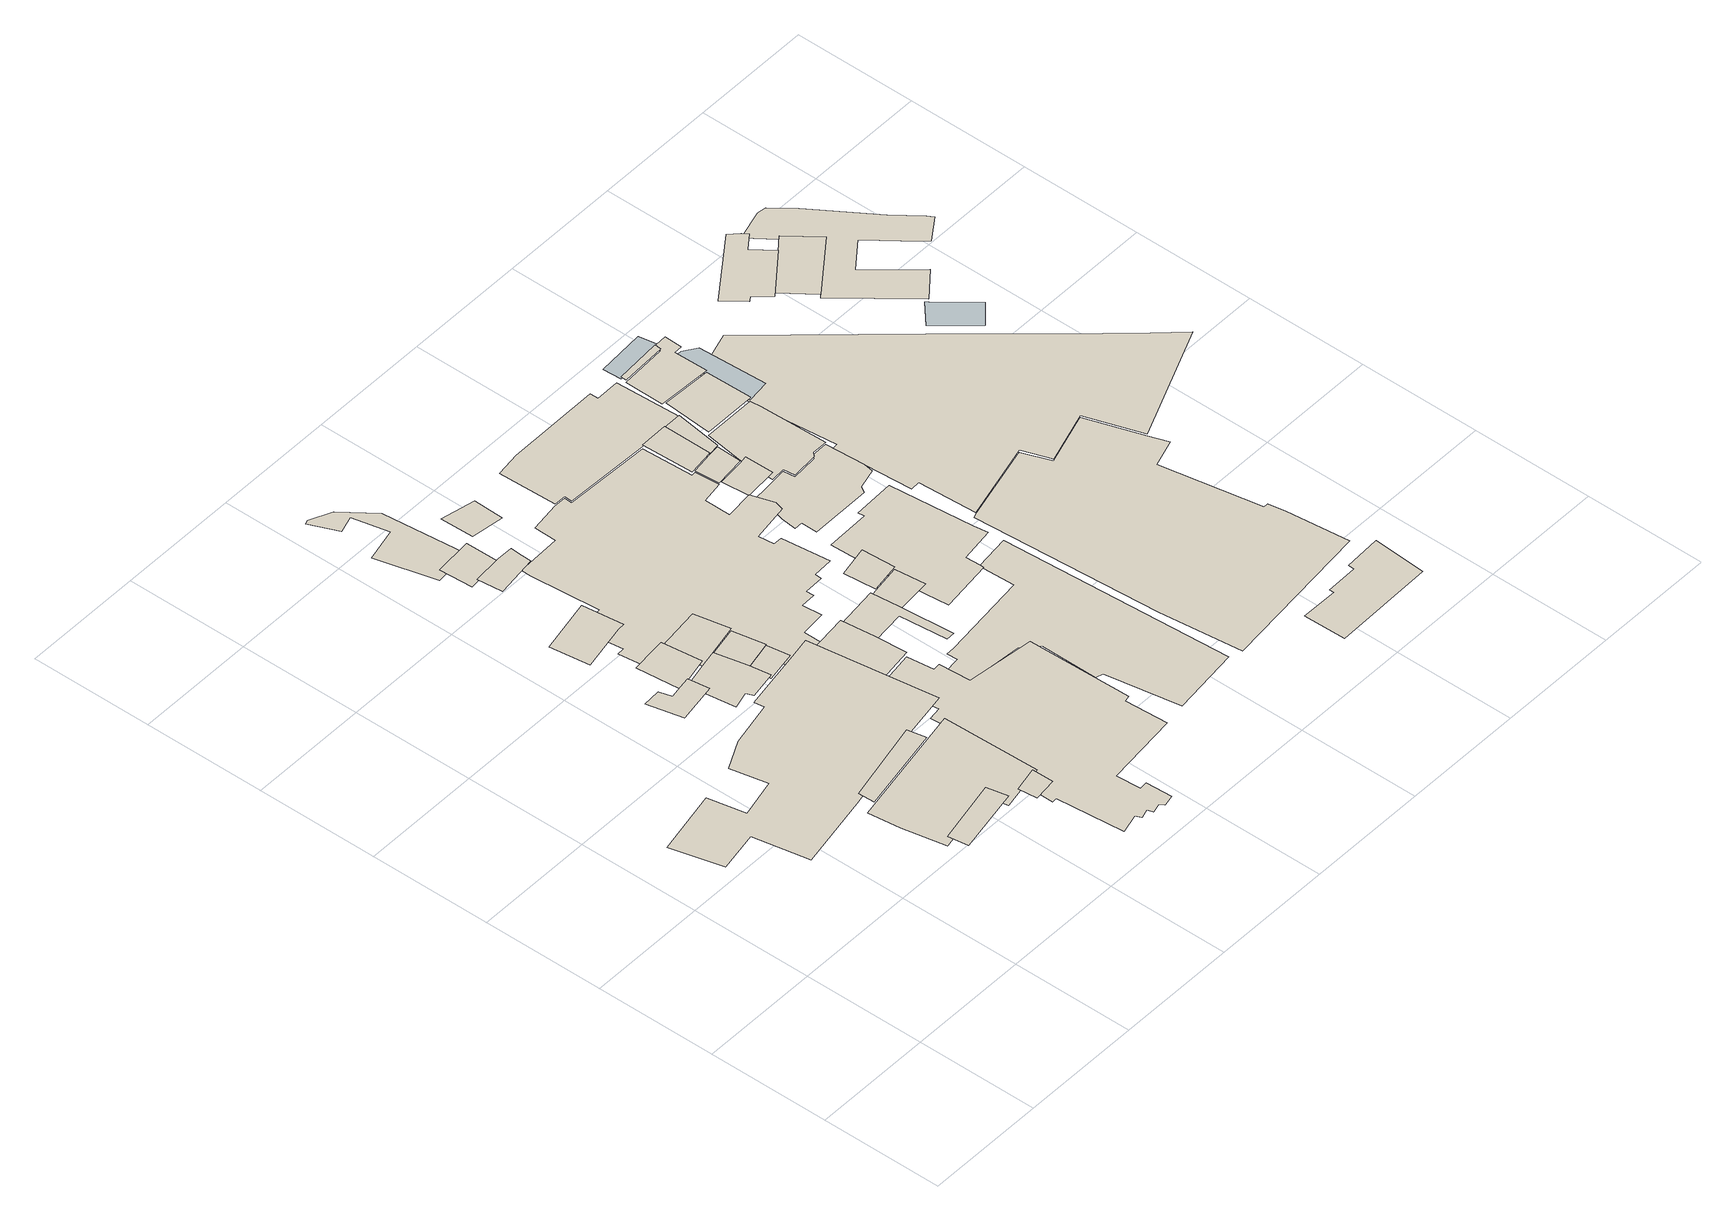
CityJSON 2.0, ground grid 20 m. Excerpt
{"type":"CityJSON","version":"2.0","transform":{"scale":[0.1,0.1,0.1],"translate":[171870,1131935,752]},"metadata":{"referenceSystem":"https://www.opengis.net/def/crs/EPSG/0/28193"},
"CityObjects":{
"building1":{"type":"Building","attributes":{"material":{"value":"dressed stone","sources":[{"name":"Amiran Atlas, sheet 11, map 4.2","type":"Secondary cartographic source"}],"paradata":{"author":"Beatrice Vaienti","date":"29-05-2023","version":0}},"time":{"estimatedStart":{"year":1841},"estimatedEnd":{"year":1938}},"roof":{"type":{"value":"domed","paradata":{"type":"user","author":"Beatrice Vaienti","date":"29-05-2023","version":0}}},"numberOfFloors":{"value":"3","sources":[{"name":"Amiran Atlas, sheet 12, map 4.3","type":"Secondary cartographic source"}],"paradata":{"type":"user","author":"Beatrice Vaienti","date":"29-05-2023","comments":"In the atlas the value is \"1-3\", we have chosen a random value between 1 and 3 assigning a higher probability to 1 and 2 floors, respectively p=[0.35,0.35,0.3] for 1, 2, 3 floors","version":0}},"updatedGeometry":true,"terrainDifference":{"value":"1.3086938711354743"}},"geometry":[{"type":"MultiSurface","lod":"0","boundaries":[[[0,1,2,3]]]}]},
"building2":{"type":"Building","attributes":{"material":{"value":"dressed stone","sources":[{"name":"Amiran Atlas, sheet 11, map 4.2","type":"Secondary cartographic source"}],"paradata":{"author":"Beatrice Vaienti","date":"29-05-2023","version":0}},"time":{"estimatedStart":{"year":1841},"estimatedEnd":{"year":1938}},"roof":{"type":{"value":"flat","paradata":{"type":"user","author":"Beatrice Vaienti","date":"29-05-2023","version":0}}},"numberOfFloors":{"value":"1","sources":[{"name":"Amiran Atlas, sheet 12, map 4.3","type":"Secondary cartographic source"}],"paradata":{"type":"user","author":"Beatrice Vaienti","date":"29-05-2023","comments":"In the atlas the value is \"1-3\", we have chosen a random value between 1 and 3 assigning a higher probability to 1 and 2 floors, respectively p=[0.35,0.35,0.3] for 1, 2, 3 floors","version":0}},"updatedGeometry":true,"terrainDifference":{"value":"5.9349594956449"}},"geometry":[{"type":"MultiSurface","lod":"0","boundaries":[[[4,5,6,7,8,9,10,11,12,13,14,15,16,17,18,19,20,21,22]]]}]},
"building3":{"type":"Building","attributes":{"material":{"value":"dressed stone","sources":[{"name":"Amiran Atlas, sheet 11, map 4.2","type":"Secondary cartographic source"}],"paradata":{"author":"Beatrice Vaienti","date":"29-05-2023","version":0}},"time":{"estimatedStart":{"year":1841},"estimatedEnd":{"year":1938}},"roof":{"type":{"value":"domed","paradata":{"type":"user","author":"Beatrice Vaienti","date":"29-05-2023","version":0}}},"numberOfFloors":{"value":"2","sources":[{"name":"Amiran Atlas, sheet 12, map 4.3","type":"Secondary cartographic source"}],"paradata":{"type":"user","author":"Beatrice Vaienti","date":"29-05-2023","comments":"In the atlas the value is \"1-3\", we have chosen a random value between 1 and 3 assigning a higher probability to 1 and 2 floors, respectively p=[0.35,0.35,0.3] for 1, 2, 3 floors","version":0}},"updatedGeometry":true,"terrainDifference":{"value":"3.072391813433031"}},"geometry":[{"type":"MultiSurface","lod":"0","boundaries":[[[23,24,25,26,27,28,29,30,31,32]]]}]},
"building4":{"type":"Building","attributes":{"material":{"value":"dressed stone","sources":[{"name":"Amiran Atlas, sheet 11, map 4.2","type":"Secondary cartographic source"}],"paradata":{"author":"Beatrice Vaienti","date":"29-05-2023","version":0}},"time":{"estimatedStart":{"year":1841},"estimatedEnd":{"year":1938}},"roof":{"type":{"value":"domed","paradata":{"type":"user","author":"Beatrice Vaienti","date":"29-05-2023","version":0}}},"numberOfFloors":{"value":"1","sources":[{"name":"Amiran Atlas, sheet 12, map 4.3","type":"Secondary cartographic source"}],"paradata":{"type":"user","author":"Beatrice Vaienti","date":"29-05-2023","comments":"In the atlas the value is \"1-3\", we have chosen a random value between 1 and 3 assigning a higher probability to 1 and 2 floors, respectively p=[0.35,0.35,0.3] for 1, 2, 3 floors","version":0}},"updatedGeometry":true,"terrainDifference":{"value":"1.2616334483693354"}},"geometry":[{"type":"MultiSurface","lod":"0","boundaries":[[[33,34,35,36,37,38,39]]]}]},
"building5":{"type":"Building","attributes":{"material":{"value":"dressed stone","sources":[{"name":"Amiran Atlas, sheet 11, map 4.2","type":"Secondary cartographic source"}],"paradata":{"author":"Beatrice Vaienti","date":"29-05-2023","version":0}},"time":{"estimatedStart":{"year":1841},"estimatedEnd":{"year":1938}},"roof":{"type":{"value":"gable","paradata":{"type":"user","author":"Beatrice Vaienti","date":"29-05-2023","comments":"In the Atlas the value is reported is 'gabled (tiles)', however it is not clear whether it refers to a hip or a gable roof. Therefore we assigned a random value between the two.","version":0}}},"numberOfFloors":{"value":"3","sources":[{"name":"Amiran Atlas, sheet 12, map 4.3","type":"Secondary cartographic source"}],"paradata":{"type":"user","author":"Beatrice Vaienti","date":"29-05-2023","comments":"In the atlas the value is \"1-3\", we have chosen a random value between 1 and 3 assigning a higher probability to 1 and 2 floors, respectively p=[0.35,0.35,0.3] for 1, 2, 3 floors","version":0}},"updatedGeometry":true,"terrainDifference":{"value":"2.0633502601463114"}},"geometry":[{"type":"MultiSurface","lod":"0","boundaries":[[[40,41,42,43]]]}]},
"building6":{"type":"Building","attributes":{"material":{"value":"dressed stone","sources":[{"name":"Amiran Atlas, sheet 11, map 4.2","type":"Secondary cartographic source"}],"paradata":{"author":"Beatrice Vaienti","date":"29-05-2023","version":0}},"time":{"estimatedStart":{"year":1841},"estimatedEnd":{"year":1938}},"roof":{"type":{"value":"domed","paradata":{"type":"user","author":"Beatrice Vaienti","date":"29-05-2023","version":0}}},"numberOfFloors":{"value":"1","sources":[{"name":"Amiran Atlas, sheet 12, map 4.3","type":"Secondary cartographic source"}],"paradata":{"type":"user","author":"Beatrice Vaienti","date":"29-05-2023","comments":"In the atlas the value is \"1-3\", we have chosen a random value between 1 and 3 assigning a higher probability to 1 and 2 floors, respectively p=[0.35,0.35,0.3] for 1, 2, 3 floors","version":0}},"updatedGeometry":true,"terrainDifference":{"value":"0.6016504764178535"}},"geometry":[{"type":"MultiSurface","lod":"0","boundaries":[[[44,45,46,47]]]}]},
"building7":{"type":"Building","attributes":{"material":{"value":"dressed stone","sources":[{"name":"Amiran Atlas, sheet 11, map 4.2","type":"Secondary cartographic source"}],"paradata":{"author":"Beatrice Vaienti","date":"29-05-2023","version":0}},"time":{"estimatedStart":{"year":1841},"estimatedEnd":{"year":1938}},"roof":{"type":{"value":"domed","paradata":{"type":"user","author":"Beatrice Vaienti","date":"29-05-2023","version":0}}},"numberOfFloors":{"value":"3","sources":[{"name":"Amiran Atlas, sheet 12, map 4.3","type":"Secondary cartographic source"}],"paradata":{"type":"user","author":"Beatrice Vaienti","date":"29-05-2023","comments":"In the atlas the value is \"1-3\", we have chosen a random value between 1 and 3 assigning a higher probability to 1 and 2 floors, respectively p=[0.35,0.35,0.3] for 1, 2, 3 floors","version":0}},"updatedGeometry":true,"terrainDifference":{"value":"1.130296510899323"}},"geometry":[{"type":"MultiSurface","lod":"0","boundaries":[[[48,49,50,51,52]]]}]},
"building8":{"type":"Building","attributes":{"material":{"value":"dressed stone","sources":[{"name":"Amiran Atlas, sheet 11, map 4.2","type":"Secondary cartographic source"}],"paradata":{"author":"Beatrice Vaienti","date":"29-05-2023","version":0}},"time":{"estimatedStart":{"year":1841},"estimatedEnd":{"year":1938}},"roof":{"type":{"value":"domed","paradata":{"type":"user","author":"Beatrice Vaienti","date":"29-05-2023","version":0}}},"numberOfFloors":{"value":"3","sources":[{"name":"Amiran Atlas, sheet 12, map 4.3","type":"Secondary cartographic source"}],"paradata":{"type":"user","author":"Beatrice Vaienti","date":"29-05-2023","comments":"In the atlas the value is \"1-3\", we have chosen a random value between 1 and 3 assigning a higher probability to 1 and 2 floors, respectively p=[0.35,0.35,0.3] for 1, 2, 3 floors","version":0}},"updatedGeometry":true,"terrainDifference":{"value":"1.1927338990572607"}},"geometry":[{"type":"MultiSurface","lod":"0","boundaries":[[[53,54,55,56,57,58]]]}]},
"building9":{"type":"Building","attributes":{"material":{"value":"dressed stone","sources":[{"name":"Amiran Atlas, sheet 11, map 4.2","type":"Secondary cartographic source"}],"paradata":{"author":"Beatrice Vaienti","date":"29-05-2023","version":0}},"time":{"estimatedStart":{"year":1841},"estimatedEnd":{"year":1938}},"roof":{"type":{"value":"flat","paradata":{"type":"user","author":"Beatrice Vaienti","date":"29-05-2023","version":0}}},"numberOfFloors":{"value":"2","sources":[{"name":"Amiran Atlas, sheet 12, map 4.3","type":"Secondary cartographic source"}],"paradata":{"type":"user","author":"Beatrice Vaienti","date":"29-05-2023","comments":"In the atlas the value is \"1-3\", we have chosen a random value between 1 and 3 assigning a higher probability to 1 and 2 floors, respectively p=[0.35,0.35,0.3] for 1, 2, 3 floors","version":0}},"updatedGeometry":true,"terrainDifference":{"value":"1.5404087463286706"}},"geometry":[{"type":"MultiSurface","lod":"0","boundaries":[[[59,60,61,62,63,64,65,66,67]]]}]},
"building10":{"type":"Building","attributes":{"material":{"value":"dressed stone","sources":[{"name":"Amiran Atlas, sheet 11, map 4.2","type":"Secondary cartographic source"}],"paradata":{"author":"Beatrice Vaienti","date":"29-05-2023","version":0}},"time":{"estimatedStart":{"year":1841},"estimatedEnd":{"year":1938}},"roof":{"type":{"value":"hip","paradata":{"type":"user","author":"Beatrice Vaienti","date":"29-05-2023","comments":"In the Atlas the value is reported is 'gabled (tiles)', however it is not clear whether it refers to a hip or a gable roof. Therefore we assigned a random value between the two.","version":0}}},"numberOfFloors":{"value":"1","sources":[{"name":"Amiran Atlas, sheet 12, map 4.3","type":"Secondary cartographic source"}],"paradata":{"type":"user","author":"Beatrice Vaienti","date":"29-05-2023","comments":"In the atlas the value is \"1-3\", we have chosen a random value between 1 and 3 assigning a higher probability to 1 and 2 floors, respectively p=[0.35,0.35,0.3] for 1, 2, 3 floors","version":0}},"updatedGeometry":true,"terrainDifference":{"value":"1.4081937754995888"}},"geometry":[{"type":"MultiSurface","lod":"0","boundaries":[[[68,69,70,71,72]]]}]},
"building11":{"type":"Building","attributes":{"material":{"value":"dressed stone","sources":[{"name":"Amiran Atlas, sheet 11, map 4.2","type":"Secondary cartographic source"}],"paradata":{"author":"Beatrice Vaienti","date":"29-05-2023","version":0}},"time":{"estimatedStart":{"year":1841},"estimatedEnd":{"year":1938}},"roof":{"type":{"value":"flat","paradata":{"type":"user","author":"Beatrice Vaienti","date":"29-05-2023","version":0}}},"numberOfFloors":{"value":"3","sources":[{"name":"Amiran Atlas, sheet 12, map 4.3","type":"Secondary cartographic source"}],"paradata":{"type":"user","author":"Beatrice Vaienti","date":"29-05-2023","comments":"In the atlas the value is \"1-3\", we have chosen a random value between 1 and 3 assigning a higher probability to 1 and 2 floors, respectively p=[0.35,0.35,0.3] for 1, 2, 3 floors","version":0}},"updatedGeometry":true,"terrainDifference":{"value":"0.8635000470690429"}},"geometry":[{"type":"MultiSurface","lod":"0","boundaries":[[[73,74,75,76]]]}]},
"building12":{"type":"Building","attributes":{"material":{"value":"dressed stone","sources":[{"name":"Amiran Atlas, sheet 11, map 4.2","type":"Secondary cartographic source"}],"paradata":{"author":"Beatrice Vaienti","date":"29-05-2023","version":0}},"time":{"estimatedStart":{"year":1841},"estimatedEnd":{"year":1938}},"roof":{"type":{"value":"flat","paradata":{"type":"user","author":"Beatrice Vaienti","date":"29-05-2023","version":0}}},"numberOfFloors":{"value":"1","sources":[{"name":"Amiran Atlas, sheet 12, map 4.3","type":"Secondary cartographic source"}],"paradata":{"type":"user","author":"Beatrice Vaienti","date":"29-05-2023","comments":"In the atlas the value is \"1-3\", we have chosen a random value between 1 and 3 assigning a higher probability to 1 and 2 floors, respectively p=[0.35,0.35,0.3] for 1, 2, 3 floors","version":0}},"updatedGeometry":true,"terrainDifference":{"value":"1.0301805889362003"}},"geometry":[{"type":"MultiSurface","lod":"0","boundaries":[[[77,78,79,80]]]}]},
"building13":{"type":"Building","attributes":{"material":{"value":"dressed stone","sources":[{"name":"Amiran Atlas, sheet 11, map 4.2","type":"Secondary cartographic source"}],"paradata":{"author":"Beatrice Vaienti","date":"29-05-2023","version":0}},"time":{"estimatedStart":{"year":1841},"estimatedEnd":{"year":1938}},"roof":{"type":{"value":"flat","paradata":{"type":"user","author":"Beatrice Vaienti","date":"29-05-2023","version":0}}},"numberOfFloors":{"value":"1","sources":[{"name":"Amiran Atlas, sheet 12, map 4.3","type":"Secondary cartographic source"}],"paradata":{"type":"user","author":"Beatrice Vaienti","date":"29-05-2023","comments":"In the atlas the value is \"1-3\", we have chosen a random value between 1 and 3 assigning a higher probability to 1 and 2 floors, respectively p=[0.35,0.35,0.3] for 1, 2, 3 floors","version":0}},"updatedGeometry":true,"terrainDifference":{"value":"0.8268201274512103"}},"geometry":[{"type":"MultiSurface","lod":"0","boundaries":[[[81,82,83,84,85]]]}]},
"building14":{"type":"Building","attributes":{"material":{"value":"dressed stone","sources":[{"name":"Amiran Atlas, sheet 11, map 4.2","type":"Secondary cartographic source"}],"paradata":{"author":"Beatrice Vaienti","date":"29-05-2023","version":0}},"time":{"estimatedStart":{"year":1841},"estimatedEnd":{"year":1938}},"roof":{"type":{"value":"flat","paradata":{"type":"user","author":"Beatrice Vaienti","date":"29-05-2023","version":0}}},"numberOfFloors":{"value":"2","sources":[{"name":"Amiran Atlas, sheet 12, map 4.3","type":"Secondary cartographic source"}],"paradata":{"type":"user","author":"Beatrice Vaienti","date":"29-05-2023","comments":"In the atlas the value is \"1-3\", we have chosen a random value between 1 and 3 assigning a higher probability to 1 and 2 floors, respectively p=[0.35,0.35,0.3] for 1, 2, 3 floors","version":0}},"updatedGeometry":true,"terrainDifference":{"value":"0.7000144568916876"}},"geometry":[{"type":"MultiSurface","lod":"0","boundaries":[[[86,87,88,89,90,91]]]}]},
"building15":{"type":"Building","attributes":{"material":{"value":"dressed stone","sources":[{"name":"Amiran Atlas, sheet 11, map 4.2","type":"Secondary cartographic source"}],"paradata":{"author":"Beatrice Vaienti","date":"29-05-2023","version":0}},"time":{"estimatedStart":{"year":1841},"estimatedEnd":{"year":1938}},"roof":{"type":{"value":"flat","paradata":{"type":"user","author":"Beatrice Vaienti","date":"29-05-2023","version":0}}},"numberOfFloors":{"value":"3","sources":[{"name":"Amiran Atlas, sheet 12, map 4.3","type":"Secondary cartographic source"}],"paradata":{"type":"user","author":"Beatrice Vaienti","date":"29-05-2023","comments":"In the atlas the value is \"1-3\", we have chosen a random value between 1 and 3 assigning a higher probability to 1 and 2 floors, respectively p=[0.35,0.35,0.3] for 1, 2, 3 floors","version":0}},"updatedGeometry":true,"terrainDifference":{"value":"2.1272404713127764"}},"geometry":[{"type":"MultiSurface","lod":"0","boundaries":[[[92,93,94,95,96,97,98,99,100,101]]]}]},
"building16":{"type":"Building","attributes":{"material":{"value":"dressed stone","sources":[{"name":"Amiran Atlas, sheet 11, map 4.2","type":"Secondary cartographic source"}],"paradata":{"author":"Beatrice Vaienti","date":"29-05-2023","version":0}},"time":{"estimatedStart":{"year":1841},"estimatedEnd":{"year":1938}},"roof":{"type":{"value":"flat","paradata":{"type":"user","author":"Beatrice Vaienti","date":"29-05-2023","version":0}}},"numberOfFloors":{"value":"3","sources":[{"name":"Amiran Atlas, sheet 12, map 4.3","type":"Secondary cartographic source"}],"paradata":{"type":"user","author":"Beatrice Vaienti","date":"29-05-2023","comments":"In the atlas the value is \"1-3\", we have chosen a random value between 1 and 3 assigning a higher probability to 1 and 2 floors, respectively p=[0.35,0.35,0.3] for 1, 2, 3 floors","version":0}},"updatedGeometry":true,"terrainDifference":{"value":"4.103244663684164"}},"geometry":[{"type":"MultiSurface","lod":"0","boundaries":[[[102,103,104,105,106,107,108,109,110,111,112,113,114,115,116,117,118,119,120,121,122,123,124,125,126,127,128,129]]]}]},
"building17":{"type":"Building","attributes":{"material":{"value":"dressed stone","sources":[{"name":"Amiran Atlas, sheet 11, map 4.2","type":"Secondary cartographic source"}],"paradata":{"author":"Beatrice Vaienti","date":"29-05-2023","version":0}},"time":{"estimatedStart":{"year":1841},"estimatedEnd":{"year":1938}},"roof":{"type":{"value":"flat","paradata":{"type":"user","author":"Beatrice Vaienti","date":"29-05-2023","version":0}}},"numberOfFloors":{"value":"1","sources":[{"name":"Amiran Atlas, sheet 12, map 4.3","type":"Secondary cartographic source"}],"paradata":{"type":"user","author":"Beatrice Vaienti","date":"29-05-2023","comments":"In the atlas the value is \"1-3\", we have chosen a random value between 1 and 3 assigning a higher probability to 1 and 2 floors, respectively p=[0.35,0.35,0.3] for 1, 2, 3 floors","version":0}},"updatedGeometry":true,"terrainDifference":{"value":"1.193325434871018"}},"geometry":[{"type":"MultiSurface","lod":"0","boundaries":[[[130,131,132,133,134,135]]]}]},
"building18":{"type":"Building","attributes":{"material":{"value":"dressed stone","sources":[{"name":"Amiran Atlas, sheet 11, map 4.2","type":"Secondary cartographic source"}],"paradata":{"author":"Beatrice Vaienti","date":"29-05-2023","version":0}},"time":{"estimatedStart":{"year":1841},"estimatedEnd":{"year":1938}},"roof":{"type":{"value":"flat","paradata":{"type":"user","author":"Beatrice Vaienti","date":"29-05-2023","version":0}}},"numberOfFloors":{"value":"2","sources":[{"name":"Amiran Atlas, sheet 12, map 4.3","type":"Secondary cartographic source"}],"paradata":{"type":"user","author":"Beatrice Vaienti","date":"29-05-2023","comments":"In the atlas the value is \"1-3\", we have chosen a random value between 1 and 3 assigning a higher probability to 1 and 2 floors, respectively p=[0.35,0.35,0.3] for 1, 2, 3 floors","version":0}},"updatedGeometry":true,"terrainDifference":{"value":"0.6307296039356152"}},"geometry":[{"type":"MultiSurface","lod":"0","boundaries":[[[136,137,138,139]]]}]},
"building19":{"type":"Building","attributes":{"material":{"value":"dressed stone","sources":[{"name":"Amiran Atlas, sheet 11, map 4.2","type":"Secondary cartographic source"}],"paradata":{"author":"Beatrice Vaienti","date":"29-05-2023","version":0}},"time":{"estimatedStart":{"year":1841},"estimatedEnd":{"year":1938}},"roof":{"type":{"value":"flat","paradata":{"type":"user","author":"Beatrice Vaienti","date":"29-05-2023","version":0}}},"numberOfFloors":{"value":"3","sources":[{"name":"Amiran Atlas, sheet 12, map 4.3","type":"Secondary cartographic source"}],"paradata":{"type":"user","author":"Beatrice Vaienti","date":"29-05-2023","comments":"In the atlas the value is \"1-3\", we have chosen a random value between 1 and 3 assigning a higher probability to 1 and 2 floors, respectively p=[0.35,0.35,0.3] for 1, 2, 3 floors","version":0}},"updatedGeometry":true,"terrainDifference":{"value":"4.734466979904682"}},"geometry":[{"type":"MultiSurface","lod":"0","boundaries":[[[140,141,142,143,144,145,146,147,148,149,150,151,152,153,154,155,156,157,158,159,160,161,162,163,164,165,166,167,168,169,170,171,172,173,174,175,176,177,178,179]]]}]},
"building20":{"type":"Building","attributes":{"material":{"value":"dressed stone","sources":[{"name":"Amiran Atlas, sheet 11, map 4.2","type":"Secondary cartographic source"}],"paradata":{"author":"Beatrice Vaienti","date":"29-05-2023","version":0}},"time":{"estimatedStart":{"year":1841},"estimatedEnd":{"year":1938}},"roof":{"type":{"value":"domed","paradata":{"type":"user","author":"Beatrice Vaienti","date":"29-05-2023","version":0}}},"numberOfFloors":{"value":"2","sources":[{"name":"Amiran Atlas, sheet 12, map 4.3","type":"Secondary cartographic source"}],"paradata":{"type":"user","author":"Beatrice Vaienti","date":"29-05-2023","comments":"In the atlas the value is \"1-3\", we have chosen a random value between 1 and 3 assigning a higher probability to 1 and 2 floors, respectively p=[0.35,0.35,0.3] for 1, 2, 3 floors","version":0}},"updatedGeometry":true,"terrainDifference":{"value":"1.2272207098255168"}},"geometry":[{"type":"MultiSurface","lod":"0","boundaries":[[[180,181,182,183,184,185,186]]]}]},
"building21":{"type":"Building","attributes":{"material":{"value":"dressed stone","sources":[{"name":"Amiran Atlas, sheet 11, map 4.2","type":"Secondary cartographic source"}],"paradata":{"author":"Beatrice Vaienti","date":"29-05-2023","version":0}},"time":{"estimatedStart":{"year":1841},"estimatedEnd":{"year":1938}},"roof":{"type":{"value":"flat","paradata":{"type":"user","author":"Beatrice Vaienti","date":"29-05-2023","version":0}}},"numberOfFloors":{"value":"1","sources":[{"name":"Amiran Atlas, sheet 12, map 4.3","type":"Secondary cartographic source"}],"paradata":{"type":"user","author":"Beatrice Vaienti","date":"29-05-2023","comments":"In the atlas the value is \"1-3\", we have chosen a random value between 1 and 3 assigning a higher probability to 1 and 2 floors, respectively p=[0.35,0.35,0.3] for 1, 2, 3 floors","version":0}},"updatedGeometry":true,"terrainDifference":{"value":"1.0851306520896034"}},"geometry":[{"type":"MultiSurface","lod":"0","boundaries":[[[187,188,189,190,191]]]}]},
"building22":{"type":"Building","attributes":{"material":{"value":"dressed stone","sources":[{"name":"Amiran Atlas, sheet 11, map 4.2","type":"Secondary cartographic source"}],"paradata":{"author":"Beatrice Vaienti","date":"29-05-2023","version":0}},"time":{"estimatedStart":{"year":1841},"estimatedEnd":{"year":1938}},"roof":{"type":{"value":"flat","paradata":{"type":"user","author":"Beatrice Vaienti","date":"29-05-2023","version":0}}},"numberOfFloors":{"value":"2","sources":[{"name":"Amiran Atlas, sheet 12, map 4.3","type":"Secondary cartographic source"}],"paradata":{"type":"user","author":"Beatrice Vaienti","date":"29-05-2023","comments":"In the atlas the value is \"1-3\", we have chosen a random value between 1 and 3 assigning a higher probability to 1 and 2 floors, respectively p=[0.35,0.35,0.3] for 1, 2, 3 floors","version":0}},"updatedGeometry":true,"terrainDifference":{"value":"3.823488168609445"}},"geometry":[{"type":"MultiSurface","lod":"0","boundaries":[[[192,193,194,195,196,197,198,199,200,201,202,203,204,205,206]]]}]},
"building23":{"type":"Building","attributes":{"material":{"value":"dressed stone","sources":[{"name":"Amiran Atlas, sheet 11, map 4.2","type":"Secondary cartographic source"}],"paradata":{"author":"Beatrice Vaienti","date":"29-05-2023","version":0}},"time":{"estimatedStart":{"year":1841},"estimatedEnd":{"year":1938}},"roof":{"type":{"value":"flat","paradata":{"type":"user","author":"Beatrice Vaienti","date":"29-05-2023","version":0}}},"numberOfFloors":{"value":"2","sources":[{"name":"Amiran Atlas, sheet 12, map 4.3","type":"Secondary cartographic source"}],"paradata":{"type":"user","author":"Beatrice Vaienti","date":"29-05-2023","comments":"In the atlas the value is \"1-3\", we have chosen a random value between 1 and 3 assigning a higher probability to 1 and 2 floors, respectively p=[0.35,0.35,0.3] for 1, 2, 3 floors","version":0}},"updatedGeometry":true,"terrainDifference":{"value":"0.947136660264805"}},"geometry":[{"type":"MultiSurface","lod":"0","boundaries":[[[207,208,209,210]]]}]},
"building24":{"type":"Building","attributes":{"material":{"value":"dressed stone","sources":[{"name":"Amiran Atlas, sheet 11, map 4.2","type":"Secondary cartographic source"}],"paradata":{"author":"Beatrice Vaienti","date":"29-05-2023","version":0}},"time":{"estimatedStart":{"year":1841},"estimatedEnd":{"year":1938}},"roof":{"type":{"value":"domed","paradata":{"type":"predicted","date":"05-06-2023","comments":"Random Forest Classifier","version":0}}},"numberOfFloors":{"value":"1","paradata":{"type":"predicted","date":"05-06-2023","comments":"Random Forest Classifier","version":0}},"updatedGeometry":true,"terrainDifference":{"value":"1.7829461298545357"}},"geometry":[{"type":"MultiSurface","lod":"0","boundaries":[[[211,212,213,214,215,216,217,218,219,220,221]]]}]},
"building25":{"type":"Building","attributes":{"material":{"paradata":{"version":0}},"time":{"estimatedStart":{"year":1841},"estimatedEnd":{"year":1938}},"roof":{"type":{"value":"flat","paradata":{"type":"user","author":"Beatrice Vaienti","date":"29-05-2023","version":0}}},"numberOfFloors":{"value":"1","paradata":{"type":"predicted","date":"05-06-2023","comments":"Random Forest Classifier","version":0}},"updatedGeometry":true,"terrainDifference":{"value":"0.9729799682664453"}},"geometry":[{"type":"MultiSurface","lod":"0","boundaries":[[[222,223,224,225,226]]]}]},
"building26":{"type":"Building","attributes":{"material":{"paradata":{"version":0}},"time":{"estimatedStart":{"year":1841},"estimatedEnd":{"year":1938}},"roof":{"type":{"value":"flat","paradata":{"type":"predicted","date":"05-06-2023","comments":"Random Forest Classifier","version":0}}},"numberOfFloors":{"value":"1","paradata":{"type":"predicted","date":"05-06-2023","comments":"Random Forest Classifier","version":0}},"updatedGeometry":true,"terrainDifference":{"value":"0.8793564127014252"}},"geometry":[{"type":"MultiSurface","lod":"0","boundaries":[[[227,228,229,230,231]]]}]},
"building27":{"type":"Building","attributes":{"material":{"value":"dressed stone","sources":[{"name":"Amiran Atlas, sheet 11, map 4.2","type":"Secondary cartographic source"}],"paradata":{"author":"Beatrice Vaienti","date":"29-05-2023","version":0}},"time":{"estimatedStart":{"year":1841},"estimatedEnd":{"year":1938}},"roof":{"type":{"value":"flat","paradata":{"type":"user","author":"Beatrice Vaienti","date":"29-05-2023","version":0}}},"numberOfFloors":{"value":"2","sources":[{"name":"Amiran Atlas, sheet 12, map 4.3","type":"Secondary cartographic source"}],"paradata":{"type":"user","author":"Beatrice Vaienti","date":"29-05-2023","comments":"In the atlas the value is \"1-3\", we have chosen a random value between 1 and 3 assigning a higher probability to 1 and 2 floors, respectively p=[0.35,0.35,0.3] for 1, 2, 3 floors","version":0}},"updatedGeometry":true,"terrainDifference":{"value":"2.7832928497674874"}},"geometry":[{"type":"MultiSurface","lod":"0","boundaries":[[[232,233,234,235,236,237,238,239,240,241,242,243,244]]]}]},
"building28":{"type":"Building","attributes":{"material":{"paradata":{"version":0}},"time":{"estimatedStart":{"year":1841},"estimatedEnd":{"year":1938}},"roof":{"type":{"value":"flat","paradata":{"type":"predicted","date":"05-06-2023","comments":"Random Forest Classifier","version":0}}},"numberOfFloors":{"value":"3","paradata":{"type":"predicted","date":"05-06-2023","comments":"Random Forest Classifier","version":0}},"updatedGeometry":true,"terrainDifference":{"value":"1.023991182203288"}},"geometry":[{"type":"MultiSurface","lod":"0","boundaries":[[[245,246,247,248]]]}]},
"building29":{"type":"Building","attributes":{"material":{"value":"dressed stone","sources":[{"name":"Amiran Atlas, sheet 11, map 4.2","type":"Secondary cartographic source"}],"paradata":{"author":"Beatrice Vaienti","date":"29-05-2023","version":0}},"time":{"estimatedStart":{"year":1841},"estimatedEnd":{"year":1938}},"roof":{"type":{"value":"flat","paradata":{"type":"user","author":"Beatrice Vaienti","date":"29-05-2023","version":0}}},"numberOfFloors":{"value":"1","sources":[{"name":"Amiran Atlas, sheet 12, map 4.3","type":"Secondary cartographic source"}],"paradata":{"type":"user","author":"Beatrice Vaienti","date":"29-05-2023","comments":"In the atlas the value is \"1-3\", we have chosen a random value between 1 and 3 assigning a higher probability to 1 and 2 floors, respectively p=[0.35,0.35,0.3] for 1, 2, 3 floors","version":0}},"updatedGeometry":true,"terrainDifference":{"value":"2.4997884565589485"}},"geometry":[{"type":"MultiSurface","lod":"0","boundaries":[[[249,250,251,252,253,254,255,256,257,258,259,260,261,262,263,264]]]}]},
"building30":{"type":"Building","attributes":{"material":{"paradata":{"version":0}},"time":{"estimatedStart":{"year":1841},"estimatedEnd":{"year":1938}},"roof":{"type":{"value":"flat","paradata":{"type":"predicted","date":"05-06-2023","comments":"Random Forest Classifier","version":0}}},"numberOfFloors":{"value":"3","paradata":{"type":"predicted","date":"05-06-2023","comments":"Random Forest Classifier","version":0}},"updatedGeometry":true,"terrainDifference":{"value":"0.6586719896204304"}},"geometry":[{"type":"MultiSurface","lod":"0","boundaries":[[[265,266,267,268]]]}]},
"building31":{"type":"Building","attributes":{"material":{"paradata":{"version":0}},"time":{"estimatedStart":{"year":1841},"estimatedEnd":{"year":1938}},"roof":{"type":{"value":"flat","paradata":{"type":"user","author":"Beatrice Vaienti","date":"29-05-2023","version":0}}},"numberOfFloors":{"value":"3","sources":[{"name":"Amiran Atlas, sheet 12, map 4.3","type":"Secondary cartographic source"}],"paradata":{"type":"user","author":"Beatrice Vaienti","date":"29-05-2023","comments":"In the atlas the value is \"1-3\", we have chosen a random value between 1 and 3 assigning a higher probability to 1 and 2 floors, respectively p=[0.35,0.35,0.3] for 1, 2, 3 floors","version":0}},"updatedGeometry":true,"terrainDifference":{"value":"1.8644374769590795"}},"geometry":[{"type":"MultiSurface","lod":"0","boundaries":[[[269,270,271,272,273,274,275,276,277,278]]]}]},
"building32":{"type":"Building","attributes":{"material":{"paradata":{"version":0}},"time":{"estimatedStart":{"year":1841},"estimatedEnd":{"year":1938}},"roof":{"type":{"value":"flat","paradata":{"type":"predicted","date":"05-06-2023","comments":"Random Forest Classifier","version":0}}},"numberOfFloors":{"value":"3","paradata":{"type":"predicted","date":"05-06-2023","comments":"Random Forest Classifier","version":0}},"updatedGeometry":true,"terrainDifference":{"value":"1.4760043350395282"}},"geometry":[{"type":"MultiSurface","lod":"0","boundaries":[[[279,280,281,282,283]]]}]},
"building33":{"type":"Building","attributes":{"material":{"value":"dressed stone","sources":[{"name":"Amiran Atlas, sheet 11, map 4.2","type":"Secondary cartographic source"}],"paradata":{"author":"Beatrice Vaienti","date":"29-05-2023","version":0}},"time":{"estimatedStart":{"year":1841},"estimatedEnd":{"year":1938}},"roof":{"type":{"value":"domed","paradata":{"type":"predicted","date":"05-06-2023","comments":"Random Forest Classifier","version":0}}},"numberOfFloors":{"value":"1","paradata":{"type":"predicted","date":"05-06-2023","comments":"Random Forest Classifier","version":0}},"updatedGeometry":true,"terrainDifference":{"value":"0.41872022301936523"}},"geometry":[{"type":"MultiSurface","lod":"0","boundaries":[[[284,285,286,287]]]}]},
"building34":{"type":"Building","attributes":{"material":{"value":"dressed stone","sources":[{"name":"Amiran Atlas, sheet 11, map 4.2","type":"Secondary cartographic source"}],"paradata":{"author":"Beatrice Vaienti","date":"29-05-2023","version":0}},"time":{"estimatedStart":{"year":1841},"estimatedEnd":{"year":1938}},"roof":{"type":{"value":"domed","paradata":{"type":"predicted","date":"05-06-2023","comments":"Random Forest Classifier","version":0}}},"numberOfFloors":{"value":"3","paradata":{"type":"predicted","date":"05-06-2023","comments":"Random Forest Classifier","version":0}},"updatedGeometry":true,"terrainDifference":{"value":"1.1650914044838865"}},"geometry":[{"type":"MultiSurface","lod":"0","boundaries":[[[288,289,290,291,292,293,294,295,296,297]]]}]},
"object1":{"type":"GenericCityObject","attributes":{"material":{"value":"dressed stone","sources":[{"name":"Amiran Atlas, sheet 11, map 4.2","type":"Secondary cartographic source"}],"paradata":{"author":"Beatrice Vaienti","date":"29-05-2023","version":0}},"time":{"estimatedStart":{"year":1841},"estimatedEnd":{"year":1938}},"roof":{"type":{"value":"flat","paradata":{"type":"predicted","date":"05-06-2023","comments":"Random Forest Classifier","version":0}}},"numberOfFloors":{"value":"1","paradata":{"type":"predicted","date":"05-06-2023","comments":"Random Forest Classifier","version":0}},"updatedGeometry":true,"terrainDifference":{"value":"0.631676879881532"}},"geometry":[{"type":"MultiSurface","lod":"0","boundaries":[[[298,299,300,301]]]}]},
"building35":{"type":"Building","attributes":{"material":{"value":"dressed stone","sources":[{"name":"Amiran Atlas, sheet 11, map 4.2","type":"Secondary cartographic source"}],"paradata":{"author":"Beatrice Vaienti","date":"29-05-2023","version":0}},"time":{"estimatedStart":{"year":1841},"estimatedEnd":{"year":1938}},"roof":{"type":{"value":"flat","paradata":{"type":"user","author":"Beatrice Vaienti","date":"29-05-2023","version":0}}},"numberOfFloors":{"value":"1","sources":[{"name":"Amiran Atlas, sheet 12, map 4.3","type":"Secondary cartographic source"}],"paradata":{"type":"user","author":"Beatrice Vaienti","date":"29-05-2023","comments":"In the atlas the value is \"1-3\", we have chosen a random value between 1 and 3 assigning a higher probability to 1 and 2 floors, respectively p=[0.35,0.35,0.3] for 1, 2, 3 floors","version":0}},"updatedGeometry":true,"terrainDifference":{"value":"2.299550155060715"}},"geometry":[{"type":"MultiSurface","lod":"0","boundaries":[[[302,303,304,305,306,307,308,309]]]}]},
"object2":{"type":"GenericCityObject","attributes":{"material":{"paradata":{"version":0}},"time":{"estimatedStart":{"year":1841},"estimatedEnd":{"year":1938}},"roof":{"type":{"value":"gable","paradata":{"type":"user","author":"Beatrice Vaienti","date":"29-05-2023","comments":"In the Atlas the value is reported is 'gabled (tiles)', however it is not clear whether it refers to a hip or a gable roof. Therefore we assigned a random value between the two.","version":0}}},"numberOfFloors":{"value":"2","sources":[{"name":"Amiran Atlas, sheet 12, map 4.3","type":"Secondary cartographic source"}],"paradata":{"type":"user","author":"Beatrice Vaienti","date":"29-05-2023","comments":"In the atlas the value is \"1-3\", we have chosen a random value between 1 and 3 assigning a higher probability to 1 and 2 floors, respectively p=[0.35,0.35,0.3] for 1, 2, 3 floors","version":0}},"updatedGeometry":true,"terrainDifference":{"value":"1.1881056658420712"}},"geometry":[{"type":"MultiSurface","lod":"0","boundaries":[[[310,311,312,313,314,315]]]}]},
"building36":{"type":"Building","attributes":{"material":{"value":"dressed stone","sources":[{"name":"Amiran Atlas, sheet 11, map 4.2","type":"Secondary cartographic source"}],"paradata":{"author":"Beatrice Vaienti","date":"29-05-2023","version":0}},"time":{"estimatedStart":{"year":1841},"estimatedEnd":{"year":1938}},"roof":{"type":{"value":"flat","paradata":{"type":"user","author":"Beatrice Vaienti","date":"29-05-2023","version":0}}},"numberOfFloors":{"value":"3","sources":[{"name":"Amiran Atlas, sheet 12, map 4.3","type":"Secondary cartographic source"}],"paradata":{"type":"user","author":"Beatrice Vaienti","date":"29-05-2023","comments":"In the atlas the value is \"1-3\", we have chosen a random value between 1 and 3 assigning a higher probability to 1 and 2 floors, respectively p=[0.35,0.35,0.3] for 1, 2, 3 floors","version":0}},"updatedGeometry":true,"terrainDifference":{"value":"4.24266647987254"}},"geometry":[{"type":"MultiSurface","lod":"0","boundaries":[[[316,317,318,319,320,321,322,323,324,325,326,327,328,329]]]}]},
"building37":{"type":"Building","attributes":{"material":{"value":"dressed stone","sources":[{"name":"Amiran Atlas, sheet 11, map 4.2","type":"Secondary cartographic source"}],"paradata":{"author":"Beatrice Vaienti","date":"29-05-2023","version":0}},"time":{"estimatedStart":{"year":1841},"estimatedEnd":{"year":1938}},"roof":{"type":{"value":"flat","paradata":{"type":"user","author":"Beatrice Vaienti","date":"29-05-2023","version":0}}},"numberOfFloors":{"value":"2","sources":[{"name":"Amiran Atlas, sheet 12, map 4.3","type":"Secondary cartographic source"}],"paradata":{"type":"user","author":"Beatrice Vaienti","date":"29-05-2023","comments":"In the atlas the value is \"1-3\", we have chosen a random value between 1 and 3 assigning a higher probability to 1 and 2 floors, respectively p=[0.35,0.35,0.3] for 1, 2, 3 floors","version":0}},"updatedGeometry":true,"terrainDifference":{"value":"5.6920635920981875"}},"geometry":[{"type":"MultiSurface","lod":"0","boundaries":[[[330,331,332,333,334,335,336,337,338,339,340,341,342,343,344,345,346]]]}]},
"building38":{"type":"Building","attributes":{"material":{"value":"dressed stone","sources":[{"name":"Amiran Atlas, sheet 11, map 4.2","type":"Secondary cartographic source"}],"paradata":{"author":"Beatrice Vaienti","date":"29-05-2023","version":0}},"time":{"estimatedStart":{"year":1841},"estimatedEnd":{"year":1938}},"roof":{"type":{"value":"flat","paradata":{"type":"user","author":"Beatrice Vaienti","date":"29-05-2023","version":0}}},"numberOfFloors":{"value":"2","sources":[{"name":"Amiran Atlas, sheet 12, map 4.3","type":"Secondary cartographic source"}],"paradata":{"type":"user","author":"Beatrice Vaienti","date":"29-05-2023","comments":"In the atlas the value is \"1-3\", we have chosen a random value between 1 and 3 assigning a higher probability to 1 and 2 floors, respectively p=[0.35,0.35,0.3] for 1, 2, 3 floors","version":0}},"updatedGeometry":true,"terrainDifference":{"value":"1.6553637148992857"}},"geometry":[{"type":"MultiSurface","lod":"0","boundaries":[[[347,348,349,350,351,352,353,354,355]]]}]},
"building39":{"type":"Building","attributes":{"material":{"value":"dressed stone","sources":[{"name":"Amiran Atlas, sheet 11, map 4.2","type":"Secondary cartographic source"}],"paradata":{"author":"Beatrice Vaienti","date":"29-05-2023","version":0}},"time":{"estimatedStart":{"year":1841},"estimatedEnd":{"year":1938}},"roof":{"type":{"value":"flat","paradata":{"type":"user","author":"Beatrice Vaienti","date":"29-05-2023","version":0}}},"numberOfFloors":{"value":"3","sources":[{"name":"Amiran Atlas, sheet 12, map 4.3","type":"Secondary cartographic source"}],"paradata":{"type":"user","author":"Beatrice Vaienti","date":"29-05-2023","comments":"In the atlas the value is \"1-3\", we have chosen a random value between 1 and 3 assigning a higher probability to 1 and 2 floors, respectively p=[0.35,0.35,0.3] for 1, 2, 3 floors","version":0}},"updatedGeometry":true,"terrainDifference":{"value":"0.7489495939580957"}},"geometry":[{"type":"MultiSurface","lod":"0","boundaries":[[[356,357,358,359,360]]]}]},
"object3":{"type":"GenericCityObject","attributes":{"material":{"value":"dressed stone","sources":[{"name":"Amiran Atlas, sheet 11, map 4.2","type":"Secondary cartographic source"}],"paradata":{"author":"Beatrice Vaienti","date":"29-05-2023","version":0}},"time":{"estimatedStart":{"year":1841},"estimatedEnd":{"year":1938}},"roof":{"type":{"value":"flat","paradata":{"type":"user","author":"Beatrice Vaienti","date":"29-05-2023","version":0}}},"numberOfFloors":{"value":"2","sources":[{"name":"Amiran Atlas, sheet 12, map 4.3","type":"Secondary cartographic source"}],"paradata":{"type":"user","author":"Beatrice Vaienti","date":"29-05-2023","comments":"In the atlas the value is \"1-3\", we have chosen a random value between 1 and 3 assigning a higher probability to 1 and 2 floors, respectively p=[0.35,0.35,0.3] for 1, 2, 3 floors","version":0}},"updatedGeometry":true,"terrainDifference":{"value":"0.5287917080521584"}},"geometry":[{"type":"MultiSurface","lod":"0","boundaries":[[[361,362,363,364,365]]]}]},
"building40":{"type":"Building","attributes":{"material":{"value":"dressed stone","sources":[{"name":"Amiran Atlas, sheet 11, map 4.2","type":"Secondary cartographic source"}],"paradata":{"author":"Beatrice Vaienti","date":"29-05-2023","version":0}},"time":{"estimatedStart":{"year":1841},"estimatedEnd":{"year":1938}},"roof":{"type":{"value":"flat","paradata":{"type":"user","author":"Beatrice Vaienti","date":"29-05-2023","version":0}}},"numberOfFloors":{"value":"1","sources":[{"name":"Amiran Atlas, sheet 12, map 4.3","type":"Secondary cartographic source"}],"paradata":{"type":"user","author":"Beatrice Vaienti","date":"29-05-2023","comments":"In the atlas the value is \"1-3\", we have chosen a random value between 1 and 3 assigning a higher probability to 1 and 2 floors, respectively p=[0.35,0.35,0.3] for 1, 2, 3 floors","version":0}},"updatedGeometry":true,"terrainDifference":{"value":"1.5576627448947402"}},"geometry":[{"type":"MultiSurface","lod":"0","boundaries":[[[366,367,368,369,370,371,372,373,374,375,376,377,378,379,380,381,382]]]}]}
},
"vertices":[
[246,159,118],[251,126,118],[360,148,118],[353,182,118],
[28,368,91],[95,381,91],[113,289,91],[242,314,91],[378,345,91],[467,361,91],[454,451,91],[438,561,91],[436,572,91],[395,564,91],[344,555,91],[299,547,91],[301,530,91],[226,514,91],[178,490,91],[191,429,91],[127,414,91],[114,476,91],[6,453,91],
[232,231,100],[246,159,100],[353,182,100],[360,148,100],[386,153,100],[427,162,100],[438,163,100],[434,324,100],[243,287,100],[226,284,100],
[181,640,117],[194,581,117],[260,593,117],[255,628,117],[236,625,117],[216,621,117],[210,642,117],
[242,314,106],[243,287,106],[385,314,106],[379,344,106],
[427,162,109],[386,153,109],[389,122,109],[427,126,109],
[276,759,123],[267,826,123],[177,807,123],[186,742,123],[264,758,123],
[229,697,114],[236,625,114],[255,628,114],[297,637,114],[289,703,114],[271,701,114],
[297,637,104],[255,628,104],[260,593,104],[266,551,104],[294,559,104],[299,547,104],[344,555,104],[339,591,104],[327,644,104],
[378,655,105],[366,713,105],[289,703,105],[297,637,105],[322,643,105],
[339,591,98],[344,555,98],[395,564,98],[389,602,98],
[339,591,100],[389,602,100],[378,655,100],[327,644,100],
[217,977,101],[229,979,101],[278,983,101],[277,1038,101],[214,1032,101],
[304,947,105],[304,963,105],[305,983,105],[278,983,105],[229,979,105],[234,938,105],
[201,1195,82],[229,1204,82],[243,1144,82],[188,1131,82],[214,1032,82],[277,1038,82],[263,1177,82],[223,1228,82],[188,1244,82],[181,1242,82],
[539,10,71],[537,54,71],[524,52,71],[521,93,71],[645,108,71],[641,179,71],[651,181,71],[647,352,71],[536,365,71],[533,417,71],[521,416,71],[516,460,71],[454,451,71],[467,361,71],[445,358,71],[448,326,71],[434,324,71],[438,163,71],[427,162,71],[427,126,71],[435,127,71],[445,15,71],[478,24,71],[482,14,71],[497,19,71],[500,9,71],[516,14,71],[521,6,71],
[454,451,80],[516,460,80],[512,513,80],[506,569,80],[458,563,80],[438,561,80],
[299,1046,93],[353,1039,93],[354,1089,93],[298,1101,93],
[579,736,77],[564,736,77],[562,762,77],[624,772,77],[628,787,77],[616,824,77],[569,819,77],[569,862,77],[605,868,77],[602,908,77],[595,907,77],[592,992,77],[449,997,77],[449,1010,77],[430,1010,77],[379,1003,77],[379,966,77],[304,963,77],[304,947,77],[313,833,77],[267,826,77],[276,759,77],[264,758,77],[271,701,77],[289,703,77],[366,713,77],[378,655,77],[389,602,77],[395,564,77],[436,572,77],[438,561,77],[458,563,77],[458,593,77],[500,597,77],[497,629,77],[522,630,77],[521,643,77],[554,644,77],[555,655,77],[588,657,77],
[578,441,71],[592,441,71],[585,532,71],[580,578,71],[506,569,71],[512,513,71],[571,520,71],
[643,589,63],[594,581,63],[580,578,63],[585,532,63],[648,538,63],
[738,519,43],[738,512,43],[740,459,43],[592,441,43],[578,441,43],[579,423,43],[548,420,43],[550,384,43],[649,376,43],[673,353,43],[673,258,43],[685,255,43],[706,133,43],[820,147,43],[797,526,43],
[594,581,67],[643,589,67],[640,644,67],[589,634,67],
[625,1113,81],[468,1112,81],[427,1106,81],[430,1010,81],[449,1010,81],[449,997,81],[592,992,81],[639,993,81],[669,993,81],[664,1099,81],[625,1099,81],
[616,824,76],[671,829,76],[670,876,76],[656,874,76],[612,869,76],
[639,913,80],[602,908,80],[605,868,80],[656,874,80],[658,915,80],
[640,644,45],[643,589,45],[648,538,45],[651,500,45],[738,512,45],[738,519,45],[737,543,45],[794,551,45],[791,575,45],[778,713,45],[710,710,45],[711,700,45],[638,697,45],
[592,992,84],[595,907,84],[639,913,84],[639,993,84],
[774,740,58],[777,756,58],[773,821,58],[747,821,58],[742,815,58],[698,812,58],[696,831,58],[671,829,58],[616,824,58],[628,787,58],[624,772,58],[621,747,58],[635,747,58],[635,720,58],[735,721,58],[741,731,58],
[639,913,82],[658,915,82],[669,993,82],[639,993,82],
[768,951,62],[681,951,62],[670,876,62],[671,829,62],[696,831,62],[698,812,62],[742,815,62],[747,821,62],[773,821,62],[770,934,62],
[681,951,69],[768,951,69],[769,952,69],[768,1028,69],[687,1031,69],
[680,1096,77],[757,1100,77],[758,1111,77],[680,1105,77],
[782,1113,73],[763,1112,73],[758,1111,73],[757,1100,73],[680,1096,73],[679,1031,73],[687,1031,73],[768,1028,73],[767,1084,73],[781,1084,73],
[678,1135,74],[680,1105,74],[763,1112,74],[758,1141,74],
[1026,142,21],[1026,134,21],[965,135,21],[966,65,21],[1135,69,21],[1140,156,21],[1079,153,21],[1078,143,21],
[767,1084,64],[768,1028,64],[769,952,64],[807,956,64],[802,1070,64],[781,1084,64],
[969,644,10],[838,610,10],[832,608,10],[852,297,10],[867,162,10],[1125,190,10],[1114,295,10],[1109,322,10],[1101,322,10],[1071,487,10],[1116,501,10],[1105,532,10],[1074,625,10],[986,597,10],
[802,1070,14],[807,956,14],[818,839,14],[809,838,14],[817,706,14],[833,707,14],[838,610,14],[969,644,14],[986,597,14],[1074,625,14],[1105,532,14],[1297,614,14],[1259,656,14],[1217,705,14],[1113,826,14],[1061,887,14],[882,1094,14],
[932,1090,44],[940,1096,44],[961,1071,44],[1033,1125,44],[1008,1158,44],[1032,1176,44],[1026,1185,44],[1011,1199,44],[905,1123,44],
[1097,1094,42],[1057,1144,42],[1033,1125,42],[968,1076,42],[1006,1027,42],
[1061,887,30],[1113,826,30],[1147,855,30],[1099,914,30],[1095,918,30],
[1162,1016,35],[1188,985,35],[1227,1012,35],[1221,1022,35],[1188,1064,35],[1121,1163,35],[1093,1198,35],[1078,1200,35],[1026,1185,35],[1057,1144,35],[1097,1094,35],[1006,1027,35],[1099,914,35],[1144,950,35],[1118,980,35],[1079,1028,35],[1125,1062,35]
]}
